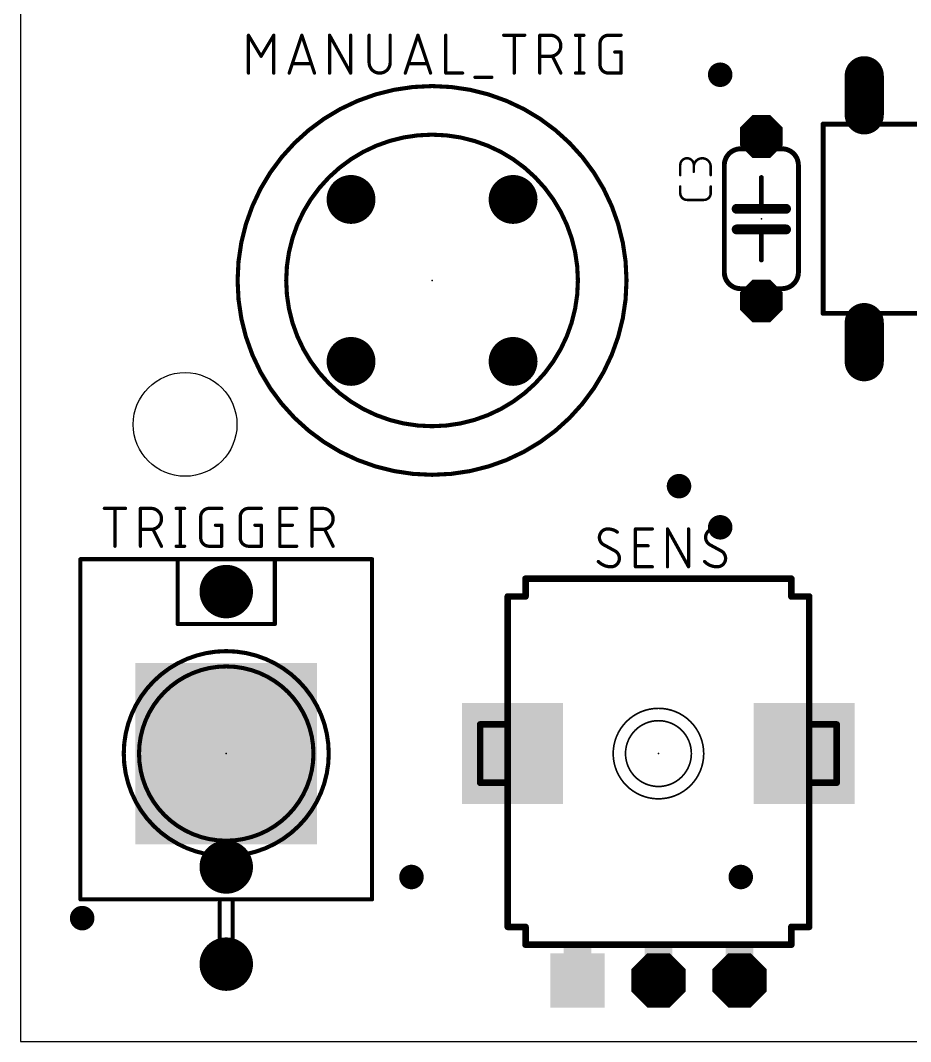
# Model space of a CAD drawing. Extents: x 0 to 59, y 0 to 102.
# Drawn here: x 0 to 27.46, y 0 to 31.52 of the extents above; entities that cross this region are included whole.
import ezdxf

# ---------------------------------------------------------------- set-up
doc = ezdxf.new("R2010")
doc.units = 0
for name, color, linetype in [('17', 110, 'CONTINUOUS'), ('18', 110, 'CONTINUOUS'), ('20', 31, 'CONTINUOUS'), ('21', 253, 'CONTINUOUS'), ('23', 53, 'CONTINUOUS'), ('25', 253, 'CONTINUOUS'), ('41', 12, 'CONTINUOUS'), ('51', 253, 'CONTINUOUS')]:
    doc.layers.add(name, color=color, linetype=linetype)

# ---------------------------------------------------------------- blocks, each defined once
blk = doc.blocks.new('RECT')
blk.add_solid([(-0.5, -0.5), (0.5, -0.5), (-0.5, 0.5), (0.5, 0.5)])
blk = doc.blocks.new('OCTAGONP')
at = {"const_width": 0.5}
blk.add_lwpolyline([(-0.25, -0.1036), (-0.25, 0.1036), (-0.1036, 0.25), (0.1036, 0.25), (0.25, 0.1036), (0.25, -0.1036), (0.1036, -0.25), (-0.1036, -0.25), (-0.25, -0.1036), (-0.25, 0.1036)], dxfattribs=at)
blk = doc.blocks.new('LONGP100')
at = {"const_width": 1}
blk.add_lwpolyline([(-0.5, 0), (0.5, 0)], dxfattribs=at)
at = {"const_width": 0.5}
for points in [[(-0.5, 0.25, 1), (-0.5, -0.25)], [(0.5, -0.25, 1), (0.5, 0.25)]]:
    blk.add_lwpolyline(points, format="xyb", dxfattribs=at)
blk = doc.blocks.new('ROUNDP')
at = {"const_width": 0.5}
blk.add_lwpolyline([(0, -0.25, 1), (0, 0.25, 1), (0, -0.25)], format="xyb", dxfattribs=at)
blk = doc.blocks.new('SQUAREP')
blk.add_solid([(-0.5, -0.5), (0.5, -0.5), (-0.5, 0.5), (0.5, 0.5)])
blk = doc.blocks.new('ROUNDV')
at = {"const_width": 0.5}
blk.add_lwpolyline([(0, -0.25, 1), (0, 0.25, 1), (0, -0.25)], format="xyb", dxfattribs=at)

msp = doc.modelspace()

# ---------------------------------------------------------------- linework, layer by layer
at = {"layer": '20'}
for p, q in [((0, 99.05), (0, 0)), ((0, 0), (59.055, 0))]:
    msp.add_line(p, q, dxfattribs=at)
msp.add_circle((5.08, 19.05), 1.6002, dxfattribs=at)
at = {"layer": '21'}
for points, const_width in [([(12.7, 17.495, 1), (12.7, 29.495, 1), (12.7, 17.495)], 0.127), ([(24.765, 28.3591, 1), (24.765, 28.2829)], 0.0762), ([(24.8031, 28.321, 1), (24.7269, 28.321)], 0.0762), ([(12.7, 18.995, 1), (12.7, 27.995, 1), (12.7, 18.995)], 0.127), ([(22.225, 27.559, 0.4142), (21.717, 27.051)], 0.1524), ([(22.225, 27.5209, 1), (22.225, 27.5971)], 0.0762), ([(24.003, 27.051, 0.4142), (23.495, 27.559)], 0.1524), ([(23.495, 27.5971, 1), (23.495, 27.5209)], 0.0762), ([(21.7551, 27.051, 1), (21.6789, 27.051)], 0.0762), ([(24.0411, 27.051, 1), (23.9649, 27.051)], 0.0762), ([(21.6789, 27.051, 1), (21.7551, 27.051)], 0.0762), ([(23.9649, 27.051, 1), (24.0411, 27.051)], 0.0762), ([(22.8981, 26.67, 1), (22.8219, 26.67)], 0.0762), ([(22.098, 25.781, 1), (22.098, 25.6286)], 0.1524), ([(22.86, 25.781, 1), (22.86, 25.6286)], 0.1524), ([(22.86, 25.6286, 1), (22.86, 25.781)], 0.1524), ([(23.622, 25.6286, 1), (23.622, 25.781)], 0.1524), ([(22.8219, 25.7048, 1), (22.8981, 25.7048)], 0.0762), ([(22.098, 25.146, 1), (22.098, 24.9936)], 0.1524), ([(22.86, 25.146, 1), (22.86, 24.9936)], 0.1524), ([(22.86, 24.9936, 1), (22.86, 25.146)], 0.1524), ([(23.622, 24.9936, 1), (23.622, 25.146)], 0.1524), ([(22.8981, 25.0698, 1), (22.8219, 25.0698)], 0.0762), ([(22.8219, 24.13, 1), (22.8981, 24.13)], 0.0762), ([(21.717, 23.749, 0.4142), (22.225, 23.241)], 0.1524), ([(21.7551, 23.749, 1), (21.6789, 23.749)], 0.0762), ([(21.6789, 23.749, 1), (21.7551, 23.749)], 0.0762), ([(23.495, 23.241, 0.4142), (24.003, 23.749)], 0.1524), ([(24.0411, 23.749, 1), (23.9649, 23.749)], 0.0762), ([(23.9649, 23.749, 1), (24.0411, 23.749)], 0.0762), ([(22.225, 23.2029, 1), (22.225, 23.2791)], 0.0762), ([(23.495, 23.2791, 1), (23.495, 23.2029)], 0.0762), ([(24.765, 22.5171, 1), (24.765, 22.4409)], 0.0762), ([(24.7269, 22.479, 1), (24.8031, 22.479)], 0.0762), ([(2.5908, 16.4846, 1), (2.5908, 16.4338)], 0.0508), ([(2.9408, 16.4592, 1), (2.89, 16.4592)], 0.0508), ([(3.2399, 16.4338, 1), (3.2399, 16.4846)], 0.0508), ([(3.7285, 16.4592, 1), (3.6777, 16.4592)], 0.0508), ([(3.7031, 16.4846, 1), (3.7031, 16.4338)], 0.0508), ([(4.0276, 15.8101, 1), (4.0276, 16.4592)], 0.1016), ([(4.0276, 16.4846, 1), (4.0276, 16.4338)], 0.0508), ([(4.0276, 16.4338, 1), (4.0276, 16.4846)], 0.0508), ([(4.8048, 16.4846, 1), (4.8048, 16.4338)], 0.0508), ([(4.9601, 16.4592, 1), (4.9093, 16.4592)], 0.0508), ([(5.0645, 16.4338, 1), (5.0645, 16.4846)], 0.0508), ([(5.8222, 16.4592, 0.4142), (5.5626, 16.1996)], 0.1016), ([(5.8222, 16.4846, 1), (5.8222, 16.4338)], 0.0508), ([(5.8222, 16.4338, 1), (5.8222, 16.4846)], 0.0508), ([(6.2117, 16.4338, 1), (6.2117, 16.4846)], 0.0508), ([(7.0414, 16.4592, 0.4142), (6.7818, 16.1996)], 0.1016), ([(7.0414, 16.4846, 1), (7.0414, 16.4338)], 0.0508), ([(7.0414, 16.4338, 1), (7.0414, 16.4846)], 0.0508), ([(7.4309, 16.4338, 1), (7.4309, 16.4846)], 0.0508), ([(8.0286, 16.4592, 1), (7.9778, 16.4592)], 0.0508), ([(8.0032, 16.4846, 1), (8.0032, 16.4338)], 0.0508), ([(8.5225, 16.4338, 1), (8.5225, 16.4846)], 0.0508), ([(9.0244, 16.4592, 1), (8.9736, 16.4592)], 0.0508), ([(8.999, 16.4846, 1), (8.999, 16.4338)], 0.0508), ([(9.3235, 15.8101, 1), (9.3235, 16.4592)], 0.1016), ([(9.3235, 16.4846, 1), (9.3235, 16.4338)], 0.0508), ([(9.3235, 16.4338, 1), (9.3235, 16.4846)], 0.0508), ([(5.588, 16.1996, 1), (5.5372, 16.1996)], 0.0508), ([(5.5372, 16.1996, 1), (5.588, 16.1996)], 0.0508), ([(6.8072, 16.1996, 1), (6.7564, 16.1996)], 0.0508), ([(6.7564, 16.1996, 1), (6.8072, 16.1996)], 0.0508), ([(3.7031, 15.8355, 1), (3.7031, 15.7847)], 0.0508), ([(4.0276, 15.8355, 1), (4.0276, 15.7847)], 0.0508), ([(4.0276, 15.7847, 1), (4.0276, 15.8355)], 0.0508), ([(4.1152, 15.8214, 1), (4.0698, 15.7987)], 0.0508), ([(6.017, 15.9653, 1), (6.017, 15.9145)], 0.0508), ([(6.2371, 15.9399, 1), (6.1863, 15.9399)], 0.0508), ([(6.2117, 15.9145, 1), (6.2117, 15.9653)], 0.0508), ([(7.2362, 15.9653, 1), (7.2362, 15.9145)], 0.0508), ([(7.4563, 15.9399, 1), (7.4055, 15.9399)], 0.0508), ([(7.4309, 15.9145, 1), (7.4309, 15.9653)], 0.0508), ([(8.0032, 15.9653, 1), (8.0032, 15.9145)], 0.0508), ([(8.3927, 15.9145, 1), (8.3927, 15.9653)], 0.0508), ([(8.999, 15.8355, 1), (8.999, 15.7847)], 0.0508), ([(9.3235, 15.8355, 1), (9.3235, 15.7847)], 0.0508), ([(9.3235, 15.7847, 1), (9.3235, 15.8355)], 0.0508), ([(9.4111, 15.8214, 1), (9.3657, 15.7987)], 0.0508), ([(5.5626, 15.5504, 0.4142), (5.8222, 15.2908)], 0.1016), ([(5.588, 15.5504, 1), (5.5372, 15.5504)], 0.0508), ([(5.5372, 15.5504, 1), (5.588, 15.5504)], 0.0508), ([(6.7818, 15.5504, 0.4142), (7.0414, 15.2908)], 0.1016), ([(6.8072, 15.5504, 1), (6.7564, 15.5504)], 0.0508), ([(6.7564, 15.5504, 1), (6.8072, 15.5504)], 0.0508), ([(2.89, 15.2908, 1), (2.9408, 15.2908)], 0.0508), ([(3.6777, 15.2908, 1), (3.7285, 15.2908)], 0.0508), ([(4.3295, 15.2794, 1), (4.3749, 15.3022)], 0.0508), ([(4.8048, 15.3162, 1), (4.8048, 15.2654)], 0.0508), ([(4.9093, 15.2908, 1), (4.9601, 15.2908)], 0.0508), ([(5.0645, 15.2654, 1), (5.0645, 15.3162)], 0.0508), ([(5.8222, 15.3162, 1), (5.8222, 15.2654)], 0.0508), ([(5.8222, 15.2654, 1), (5.8222, 15.3162)], 0.0508), ([(6.1863, 15.2908, 1), (6.2371, 15.2908)], 0.0508), ([(6.2117, 15.2654, 1), (6.2117, 15.3162)], 0.0508), ([(7.0414, 15.3162, 1), (7.0414, 15.2654)], 0.0508), ([(7.0414, 15.2654, 1), (7.0414, 15.3162)], 0.0508), ([(7.4055, 15.2908, 1), (7.4563, 15.2908)], 0.0508), ([(7.4309, 15.2654, 1), (7.4309, 15.3162)], 0.0508), ([(8.0032, 15.3162, 1), (8.0032, 15.2654)], 0.0508), ([(7.9778, 15.2908, 1), (8.0286, 15.2908)], 0.0508), ([(8.5225, 15.2654, 1), (8.5225, 15.3162)], 0.0508), ([(8.9736, 15.2908, 1), (9.0244, 15.2908)], 0.0508), ([(9.6253, 15.2794, 1), (9.6708, 15.3022)], 0.0508), ([(1.85, 14.9218, 1), (1.85, 14.8582)], 0.0635), ([(1.8818, 14.89, 1), (1.8183, 14.89)], 0.0635), ([(4.85, 14.9218, 1), (4.85, 14.8582)], 0.0635), ([(4.8818, 14.89, 1), (4.8183, 14.89)], 0.0635), ([(4.85, 14.8582, 1), (4.85, 14.9218)], 0.0635), ([(7.85, 14.9218, 1), (7.85, 14.8582)], 0.0635), ([(7.8818, 14.89, 1), (7.8183, 14.89)], 0.0635), ([(7.85, 14.8582, 1), (7.85, 14.9218)], 0.0635), ([(10.8818, 14.89, 1), (10.8182, 14.89)], 0.0635), ([(10.85, 14.8582, 1), (10.85, 14.9218)], 0.0635), ([(15.585, 14.3408, 1), (15.585, 14.2392)], 0.1016), ([(15.6358, 14.29, 1), (15.5342, 14.29)], 0.1016), ([(23.8358, 14.29, 1), (23.7342, 14.29)], 0.1016), ([(23.785, 14.2392, 1), (23.785, 14.3408)], 0.1016), ([(15.035, 13.7908, 1), (15.035, 13.6892)], 0.1016), ([(15.0858, 13.74, 1), (14.9842, 13.74)], 0.1016), ([(15.5342, 13.74, 1), (15.6358, 13.74)], 0.1016), ([(15.585, 13.6892, 1), (15.585, 13.7908)], 0.1016), ([(23.785, 13.7908, 1), (23.785, 13.6892)], 0.1016), ([(23.7342, 13.74, 1), (23.8358, 13.74)], 0.1016), ([(24.3858, 13.74, 1), (24.2842, 13.74)], 0.1016), ([(24.335, 13.6892, 1), (24.335, 13.7908)], 0.1016), ([(4.85, 12.9218, 1), (4.85, 12.8582)], 0.0635), ([(7.85, 12.8582, 1), (7.85, 12.9218)], 0.0635), ([(4.8183, 12.89, 1), (4.8818, 12.89)], 0.0635), ([(7.8183, 12.89, 1), (7.8818, 12.89)], 0.0635), ([(6.35, 5.7277, 1), (6.35, 12.0523, 1), (6.35, 5.7277)], 0.127), ([(6.35, 6.1993, 1), (6.35, 11.5807, 1), (6.35, 6.1993)], 0.127), ([(14.9842, 11.54, 1), (15.0858, 11.54)], 0.1016), ([(24.2842, 11.54, 1), (24.3858, 11.54)], 0.1016), ([(19.685, 7.493, 1), (19.685, 10.287, 1), (19.685, 7.493)], 0.0508), ([(19.685, 7.874, 1), (19.685, 9.906, 1), (19.685, 7.874)], 0.0508), ([(15.0858, 6.74, 1), (14.9842, 6.74)], 0.1016), ([(24.3858, 6.74, 1), (24.2842, 6.74)], 0.1016), ([(1.85, 4.4218, 1), (1.85, 4.3583)], 0.0635), ([(1.8183, 4.39, 1), (1.8818, 4.39)], 0.0635), ([(6.55, 4.4218, 1), (6.55, 4.3583)], 0.0635), ([(6.5818, 4.39, 1), (6.5183, 4.39)], 0.0635), ([(6.55, 4.3583, 1), (6.55, 4.4218)], 0.0635), ([(10.8182, 4.39, 1), (10.8818, 4.39)], 0.0635), ([(10.85, 4.3583, 1), (10.85, 4.4218)], 0.0635), ([(6.1818, 4.29, 1), (6.1183, 4.29)], 0.0635), ([(15.035, 3.5908, 1), (15.035, 3.4892)], 0.1016), ([(14.9842, 3.54, 1), (15.0858, 3.54)], 0.1016), ([(15.6358, 3.54, 1), (15.5342, 3.54)], 0.1016), ([(15.585, 3.4892, 1), (15.585, 3.5908)], 0.1016), ([(23.785, 3.5908, 1), (23.785, 3.4892)], 0.1016), ([(23.8358, 3.54, 1), (23.7342, 3.54)], 0.1016), ([(24.2842, 3.54, 1), (24.3858, 3.54)], 0.1016), ([(24.335, 3.4892, 1), (24.335, 3.5908)], 0.1016), ([(15.585, 3.0408, 1), (15.585, 2.9392)], 0.1016), ([(15.5342, 2.99, 1), (15.6358, 2.99)], 0.1016), ([(23.7342, 2.99, 1), (23.8358, 2.99)], 0.1016), ([(23.785, 2.9392, 1), (23.785, 3.0408)], 0.1016), ([(6.15, 2.2218, 1), (6.15, 2.1582)], 0.0635), ([(6.1183, 2.19, 1), (6.1818, 2.19)], 0.0635), ([(6.5183, 2.19, 1), (6.5818, 2.19)], 0.0635), ([(6.55, 2.1582, 1), (6.55, 2.2218)], 0.0635)]:
    msp.add_lwpolyline(points, format="xyb", dxfattribs=dict(at, const_width=const_width))
for points, const_width in [([(34.925, 28.321), (24.765, 28.321)], 0.1524), ([(24.765, 22.479), (24.765, 28.321)], 0.1524), ([(21.717, 23.749), (21.717, 27.051)], 0.1524), ([(24.003, 23.749), (24.003, 27.051)], 0.1524), ([(22.86, 26.67), (22.86, 25.7048)], 0.1524), ([(22.86, 25.7048), (22.098, 25.7048)], 0.3048), ([(23.622, 25.7048), (22.86, 25.7048)], 0.3048), ([(22.86, 25.0698), (22.098, 25.0698)], 0.3048), ([(23.622, 25.0698), (22.86, 25.0698)], 0.3048), ([(22.86, 24.13), (22.86, 25.0698)], 0.1524), ([(24.765, 22.479), (34.925, 22.479)], 0.1524), ([(2.5908, 16.4592), (3.2399, 16.4592)], 0.1016), ([(2.9154, 15.2908), (2.9154, 16.4592)], 0.1016), ([(3.7031, 15.2908), (3.7031, 16.4592)], 0.1016), ([(3.7031, 16.4592), (4.0276, 16.4592)], 0.1016), ([(4.8048, 16.4592), (5.0645, 16.4592)], 0.1016), ([(4.9347, 16.4592), (4.9347, 15.2908)], 0.1016), ([(5.8222, 16.4592), (6.2117, 16.4592)], 0.1016), ([(7.0414, 16.4592), (7.4309, 16.4592)], 0.1016), ([(8.0032, 15.2908), (8.0032, 16.4592)], 0.1016), ([(8.0032, 16.4592), (8.5225, 16.4592)], 0.1016), ([(8.999, 15.2908), (8.999, 16.4592)], 0.1016), ([(8.999, 16.4592), (9.3235, 16.4592)], 0.1016), ([(5.5626, 15.5504), (5.5626, 16.1996)], 0.1016), ([(6.7818, 15.5504), (6.7818, 16.1996)], 0.1016), ([(4.0276, 15.8101), (3.7031, 15.8101)], 0.1016), ([(4.3522, 15.2908), (4.0925, 15.8101)], 0.1016), ([(6.017, 15.9399), (6.2117, 15.9399)], 0.1016), ([(6.2117, 15.9399), (6.2117, 15.2908)], 0.1016), ([(7.2362, 15.9399), (7.4309, 15.9399)], 0.1016), ([(7.4309, 15.9399), (7.4309, 15.2908)], 0.1016), ([(8.0032, 15.9399), (8.3927, 15.9399)], 0.1016), ([(9.3235, 15.8101), (8.999, 15.8101)], 0.1016), ([(9.6481, 15.2908), (9.3884, 15.8101)], 0.1016), ([(4.8048, 15.2908), (5.0645, 15.2908)], 0.1016), ([(6.2117, 15.2908), (5.8222, 15.2908)], 0.1016), ([(7.4309, 15.2908), (7.0414, 15.2908)], 0.1016), ([(8.5225, 15.2908), (8.0032, 15.2908)], 0.1016), ([(1.85, 14.89), (4.85, 14.89)], 0.127), ([(1.85, 14.89), (1.85, 4.39)], 0.127), ([(4.85, 14.89), (7.85, 14.89)], 0.127), ([(4.85, 14.89), (4.85, 12.89)], 0.127), ([(7.85, 14.89), (10.85, 14.89)], 0.127), ([(7.85, 12.89), (7.85, 14.89)], 0.127), ([(10.85, 4.39), (10.85, 14.89)], 0.127), ([(15.585, 14.29), (23.785, 14.29)], 0.2032), ([(15.585, 14.29), (15.585, 13.74)], 0.2032), ([(23.785, 13.74), (23.785, 14.29)], 0.2032), ([(15.585, 13.74), (15.035, 13.74)], 0.2032), ([(15.035, 11.54), (15.035, 13.74)], 0.2032), ([(24.335, 13.74), (23.785, 13.74)], 0.2032), ([(24.335, 13.74), (24.335, 11.54)], 0.2032), ([(4.85, 12.89), (7.85, 12.89)], 0.127), ([(15.035, 3.54), (15.035, 6.74)], 0.2032), ([(24.335, 6.74), (24.335, 3.54)], 0.2032), ([(1.85, 4.39), (6.55, 4.39)], 0.127), ([(6.55, 4.39), (10.85, 4.39)], 0.127), ([(6.55, 2.19), (6.55, 4.39)], 0.127), ([(6.15, 4.29), (6.15, 2.19)], 0.127), ([(15.035, 3.54), (15.585, 3.54)], 0.2032), ([(15.585, 3.54), (15.585, 2.99)], 0.2032), ([(23.785, 3.54), (24.335, 3.54)], 0.2032), ([(23.785, 2.99), (23.785, 3.54)], 0.2032), ([(23.785, 2.99), (15.585, 2.99)], 0.2032), ([(6.15, 2.19), (6.55, 2.19)], 0.127)]:
    msp.add_lwpolyline(points, dxfattribs=dict(at, const_width=const_width))
at = {"layer": '23'}
for p in [(22.86, 25.4), (12.7, 23.495), (6.35, 8.89), (19.685, 8.89)]:
    msp.add_point(p, dxfattribs=at)
at = {"layer": '25'}
for points, const_width in [([(7.0358, 29.8958), (7.0358, 31.0642)], 0.1016), ([(7.0358, 31.0642), (7.4253, 30.4151)], 0.1016), ([(7.4253, 30.4151), (7.8147, 31.0642)], 0.1016), ([(7.8147, 31.0642), (7.8147, 29.8958)], 0.1016), ([(8.2931, 29.8958), (8.6826, 31.0642)], 0.1016), ([(8.6826, 31.0642), (9.072, 29.8958)], 0.1016), ([(9.5391, 29.8958), (9.5391, 31.0642)], 0.1016), ([(9.5391, 31.0642), (10.1882, 29.8958)], 0.1016), ([(10.1882, 29.8958), (10.1882, 31.0642)], 0.1016), ([(10.7583, 31.0642), (10.7583, 30.2204)], 0.1016), ([(11.4074, 30.2204), (11.4074, 31.0642)], 0.1016), ([(11.8745, 29.8958), (12.264, 31.0642)], 0.1016), ([(12.264, 31.0642), (12.6534, 29.8958)], 0.1016), ([(13.1228, 31.0642), (13.1228, 29.8958)], 0.1016), ([(14.9112, 31.0642), (15.5603, 31.0642)], 0.1016), ([(15.2358, 29.8958), (15.2358, 31.0642)], 0.1016), ([(16.0235, 29.8958), (16.0235, 31.0642)], 0.1016), ([(16.0235, 31.0642), (16.348, 31.0642)], 0.1016), ([(17.1252, 31.0642), (17.3849, 31.0642)], 0.1016), ([(17.2551, 31.0642), (17.2551, 29.8958)], 0.1016), ([(18.1426, 31.0642), (18.5321, 31.0642)], 0.1016), ([(17.883, 30.1554), (17.883, 30.8046)], 0.1016), ([(18.3374, 30.5449), (18.5321, 30.5449)], 0.1016), ([(18.5321, 30.5449), (18.5321, 29.8958)], 0.1016), ([(16.348, 30.4151), (16.0235, 30.4151)], 0.1016), ([(16.6726, 29.8958), (16.4129, 30.4151)], 0.1016), ([(8.9747, 30.1879), (8.3905, 30.1879)], 0.1016), ([(12.5561, 30.1879), (11.9719, 30.1879)], 0.1016), ([(13.1228, 29.8958), (13.6421, 29.8958)], 0.1016), ([(17.1252, 29.8958), (17.3849, 29.8958)], 0.1016), ([(18.5321, 29.8958), (18.1426, 29.8958)], 0.1016), ([(14.0236, 29.766), (14.5429, 29.766)], 0.1016), ([(20.3581, 26.7448), (20.3581, 27.0581)], 0.0762), ([(20.7758, 27.0581), (20.7758, 26.8492)], 0.0762), ([(21.2979, 26.7448), (21.2979, 27.0058)], 0.0762), ([(20.3581, 26.1891), (20.3581, 26.3979)], 0.0762), ([(21.2979, 26.3979), (21.2979, 26.1891)], 0.0762), ([(21.0891, 25.9802), (20.5669, 25.9802)], 0.0762), ([(18.9761, 14.6558), (18.9761, 15.8242)], 0.1016), ([(18.9761, 15.8242), (19.4953, 15.8242)], 0.1016), ([(19.9644, 14.6558), (19.9644, 15.8242)], 0.1016), ([(19.9644, 15.8242), (20.6135, 14.6558)], 0.1016), ([(20.6135, 14.6558), (20.6135, 15.8242)], 0.1016), ([(18.3501, 15.1426), (17.9931, 15.3374)], 0.1016), ([(18.9761, 15.3049), (19.3655, 15.3049)], 0.1016), ([(21.6267, 15.1426), (21.2697, 15.3374)], 0.1016), ([(19.4953, 14.6558), (18.9761, 14.6558)], 0.1016)]:
    msp.add_lwpolyline(points, dxfattribs=dict(at, const_width=const_width))
for points, const_width in [([(7.0612, 31.0642, 1), (7.0104, 31.0642)], 0.0508), ([(7.0576, 31.0773, 1), (7.014, 31.0511)], 0.0508), ([(7.8401, 31.0642, 1), (7.7893, 31.0642)], 0.0508), ([(7.8365, 31.0511, 1), (7.793, 31.0773)], 0.0508), ([(8.7067, 31.0722, 1), (8.6585, 31.0562)], 0.0508), ([(8.7067, 31.0562, 1), (8.6585, 31.0722)], 0.0508), ([(9.5645, 31.0642, 1), (9.5137, 31.0642)], 0.0508), ([(9.5613, 31.0765, 1), (9.5169, 31.0519)], 0.0508), ([(10.2136, 31.0642, 1), (10.1628, 31.0642)], 0.0508), ([(10.7837, 31.0642, 1), (10.7329, 31.0642)], 0.0508), ([(11.4328, 31.0642, 1), (11.382, 31.0642)], 0.0508), ([(12.2881, 31.0722, 1), (12.2399, 31.0562)], 0.0508), ([(12.2881, 31.0562, 1), (12.2399, 31.0722)], 0.0508), ([(13.1482, 31.0642, 1), (13.0974, 31.0642)], 0.0508), ([(14.9112, 31.0896, 1), (14.9112, 31.0388)], 0.0508), ([(15.2612, 31.0642, 1), (15.2104, 31.0642)], 0.0508), ([(15.5603, 31.0388, 1), (15.5603, 31.0896)], 0.0508), ([(16.0489, 31.0642, 1), (15.9981, 31.0642)], 0.0508), ([(16.0235, 31.0896, 1), (16.0235, 31.0388)], 0.0508), ([(16.348, 30.4151, 1), (16.348, 31.0642)], 0.1016), ([(16.348, 31.0896, 1), (16.348, 31.0388)], 0.0508), ([(16.348, 31.0388, 1), (16.348, 31.0896)], 0.0508), ([(17.1252, 31.0896, 1), (17.1252, 31.0388)], 0.0508), ([(17.2805, 31.0642, 1), (17.2297, 31.0642)], 0.0508), ([(17.3849, 31.0388, 1), (17.3849, 31.0896)], 0.0508), ([(18.1426, 31.0642, 0.4142), (17.883, 30.8046)], 0.1016), ([(18.1426, 31.0896, 1), (18.1426, 31.0388)], 0.0508), ([(18.1426, 31.0388, 1), (18.1426, 31.0896)], 0.0508), ([(18.5321, 31.0388, 1), (18.5321, 31.0896)], 0.0508), ([(17.9084, 30.8046, 1), (17.8576, 30.8046)], 0.0508), ([(17.8576, 30.8046, 1), (17.9084, 30.8046)], 0.0508), ([(18.3374, 30.5703, 1), (18.3374, 30.5195)], 0.0508), ([(18.5575, 30.5449, 1), (18.5067, 30.5449)], 0.0508), ([(18.5321, 30.5195, 1), (18.5321, 30.5703)], 0.0508), ([(7.4035, 30.4282, 1), (7.447, 30.402)], 0.0508), ([(7.4035, 30.402, 1), (7.447, 30.4282)], 0.0508), ([(10.7583, 30.2204, 1), (11.4074, 30.2204)], 0.1016), ([(10.7837, 30.2204, 1), (10.7329, 30.2204)], 0.0508), ([(11.4328, 30.2204, 1), (11.382, 30.2204)], 0.0508), ([(16.0235, 30.4405, 1), (16.0235, 30.3897)], 0.0508), ([(16.348, 30.4405, 1), (16.348, 30.3897)], 0.0508), ([(16.348, 30.3897, 1), (16.348, 30.4405)], 0.0508), ([(16.4356, 30.4264, 1), (16.3902, 30.4037)], 0.0508), ([(8.3905, 30.2133, 1), (8.3905, 30.1625)], 0.0508), ([(8.9747, 30.1625, 1), (8.9747, 30.2133)], 0.0508), ([(10.7329, 30.2204, 1), (10.7837, 30.2204)], 0.0508), ([(11.382, 30.2204, 1), (11.4328, 30.2204)], 0.0508), ([(11.9719, 30.2133, 1), (11.9719, 30.1625)], 0.0508), ([(12.5561, 30.1625, 1), (12.5561, 30.2133)], 0.0508), ([(13.1228, 29.9212, 1), (13.1228, 29.8704)], 0.0508), ([(13.6421, 29.8704, 1), (13.6421, 29.9212)], 0.0508), ([(17.1252, 29.9212, 1), (17.1252, 29.8704)], 0.0508), ([(17.3849, 29.8704, 1), (17.3849, 29.9212)], 0.0508), ([(17.883, 30.1554, 0.4142), (18.1426, 29.8958)], 0.1016), ([(17.9084, 30.1554, 1), (17.8576, 30.1554)], 0.0508), ([(17.8576, 30.1554, 1), (17.9084, 30.1554)], 0.0508), ([(18.1426, 29.9212, 1), (18.1426, 29.8704)], 0.0508), ([(18.1426, 29.8704, 1), (18.1426, 29.9212)], 0.0508), ([(18.5321, 29.8704, 1), (18.5321, 29.9212)], 0.0508), ([(7.0104, 29.8958, 1), (7.0612, 29.8958)], 0.0508), ([(7.7893, 29.8958, 1), (7.8401, 29.8958)], 0.0508), ([(8.269, 29.9038, 1), (8.3172, 29.8878)], 0.0508), ([(9.0479, 29.8878, 1), (9.0961, 29.9038)], 0.0508), ([(9.5137, 29.8958, 1), (9.5645, 29.8958)], 0.0508), ([(10.1628, 29.8958, 1), (10.2136, 29.8958)], 0.0508), ([(10.166, 29.8835, 1), (10.2104, 29.9081)], 0.0508), ([(11.8504, 29.9038, 1), (11.8986, 29.8878)], 0.0508), ([(12.6293, 29.8878, 1), (12.6775, 29.9038)], 0.0508), ([(13.0974, 29.8958, 1), (13.1482, 29.8958)], 0.0508), ([(14.0236, 29.7914, 1), (14.0236, 29.7406)], 0.0508), ([(14.5429, 29.7406, 1), (14.5429, 29.7914)], 0.0508), ([(15.2104, 29.8958, 1), (15.2612, 29.8958)], 0.0508), ([(15.9981, 29.8958, 1), (16.0489, 29.8958)], 0.0508), ([(16.6499, 29.8844, 1), (16.6953, 29.9072)], 0.0508), ([(17.2297, 29.8958, 1), (17.2805, 29.8958)], 0.0508), ([(18.5067, 29.8958, 1), (18.5575, 29.8958)], 0.0508), ([(20.7758, 27.0581, 1), (20.3581, 27.0581)], 0.0762), ([(21.2979, 27.0058, 1), (20.7758, 27.0058)], 0.0762), ([(20.3772, 27.0581, 1), (20.3391, 27.0581)], 0.0381), ([(20.3391, 27.0581, 1), (20.3772, 27.0581)], 0.0381), ([(20.7948, 27.0581, 1), (20.7567, 27.0581)], 0.0381), ([(20.7567, 27.0581, 1), (20.7948, 27.0581)], 0.0381), ([(20.7567, 27.0058, 1), (20.7948, 27.0058)], 0.0381), ([(20.7567, 26.8492, 1), (20.7948, 26.8492)], 0.0381), ([(21.317, 27.0058, 1), (21.2789, 27.0058)], 0.0381), ([(21.2789, 27.0058, 1), (21.317, 27.0058)], 0.0381), ([(20.3391, 26.7448, 1), (20.3772, 26.7448)], 0.0381), ([(21.2789, 26.7448, 1), (21.317, 26.7448)], 0.0381), ([(20.3771, 26.1891, 1), (20.339, 26.1891)], 0.0381), ([(20.3772, 26.3979, 1), (20.3391, 26.3979)], 0.0381), ([(20.3581, 26.1891, 0.4142), (20.5669, 25.9802)], 0.0762), ([(20.3391, 26.1891, 1), (20.3772, 26.1891)], 0.0381), ([(21.0891, 25.9802, 0.4142), (21.2979, 26.1891)], 0.0762), ([(21.317, 26.3979, 1), (21.2789, 26.3979)], 0.0381), ([(21.317, 26.1891, 1), (21.2789, 26.1891)], 0.0381), ([(21.2789, 26.1891, 1), (21.317, 26.1891)], 0.0381), ([(20.5669, 25.9993, 1), (20.5669, 25.9612)], 0.0381), ([(20.5669, 25.9612, 1), (20.5669, 25.9993)], 0.0381), ([(21.0891, 25.9993, 1), (21.0891, 25.9612)], 0.0381), ([(21.0891, 25.9612, 1), (21.0891, 25.9993)], 0.0381), ([(18.1229, 15.8242, 0.4142), (17.8633, 15.5646)], 0.1016), ([(18.415, 15.7268, 0.1623), (18.1229, 15.8242)], 0.1016), ([(18.1229, 15.8496, 1), (18.1229, 15.7988)], 0.0508), ([(18.1229, 15.7988, 1), (18.1229, 15.8496)], 0.0508), ([(18.3998, 15.7065, 1), (18.4302, 15.7472)], 0.0508), ([(19.0015, 15.8242, 1), (18.9507, 15.8242)], 0.0508), ([(18.9761, 15.8496, 1), (18.9761, 15.7988)], 0.0508), ([(19.4953, 15.7988, 1), (19.4953, 15.8496)], 0.0508), ([(19.9898, 15.8242, 1), (19.939, 15.8242)], 0.0508), ([(19.9866, 15.8365, 1), (19.9422, 15.8119)], 0.0508), ([(20.6389, 15.8242, 1), (20.5881, 15.8242)], 0.0508), ([(21.3995, 15.8242, 0.4142), (21.1398, 15.5646)], 0.1016), ([(21.6916, 15.7268, 0.1623), (21.3995, 15.8242)], 0.1016), ([(21.3995, 15.8496, 1), (21.3995, 15.7988)], 0.0508), ([(21.3995, 15.7988, 1), (21.3995, 15.8496)], 0.0508), ([(21.6764, 15.7065, 1), (21.7068, 15.7472)], 0.0508), ([(17.8633, 15.5646, 0.2656), (17.9931, 15.3374)], 0.1016), ([(17.8887, 15.5646, 1), (17.8379, 15.5646)], 0.0508), ([(17.8379, 15.5646, 1), (17.8887, 15.5646)], 0.0508), ([(21.1398, 15.5646, 0.2656), (21.2697, 15.3374)], 0.1016), ([(21.1652, 15.5646, 1), (21.1144, 15.5646)], 0.0508), ([(21.1144, 15.5646, 1), (21.1652, 15.5646)], 0.0508), ([(18.0052, 15.3597, 1), (17.9809, 15.3151)], 0.0508), ([(17.9802, 15.3155, 1), (18.006, 15.3592)], 0.0508), ([(18.4799, 14.9154, 0.2656), (18.3501, 15.1426)], 0.1016), ([(18.363, 15.1645, 1), (18.3372, 15.1207)], 0.0508), ([(18.3379, 15.1203, 1), (18.3623, 15.1649)], 0.0508), ([(18.9761, 15.3303, 1), (18.9761, 15.2795)], 0.0508), ([(19.3655, 15.2795, 1), (19.3655, 15.3303)], 0.0508), ([(21.2818, 15.3597, 1), (21.2575, 15.3151)], 0.0508), ([(21.2568, 15.3155, 1), (21.2826, 15.3592)], 0.0508), ([(21.7565, 14.9154, 0.2656), (21.6267, 15.1426)], 0.1016), ([(21.6396, 15.1645, 1), (21.6138, 15.1207)], 0.0508), ([(21.6145, 15.1203, 1), (21.6388, 15.1649)], 0.0508), ([(17.8308, 14.8181, 0.2), (18.2203, 14.6558)], 0.1016), ([(17.8488, 14.836, 1), (17.8128, 14.8002)], 0.0508), ([(18.2203, 14.6558, 0.4142), (18.4799, 14.9154)], 0.1016), ([(18.5053, 14.9154, 1), (18.4545, 14.9154)], 0.0508), ([(18.4545, 14.9154, 1), (18.5053, 14.9154)], 0.0508), ([(21.1074, 14.8181, 0.2), (21.4969, 14.6558)], 0.1016), ([(21.1254, 14.836, 1), (21.0894, 14.8002)], 0.0508), ([(21.4969, 14.6558, 0.4142), (21.7565, 14.9154)], 0.1016), ([(21.7819, 14.9154, 1), (21.7311, 14.9154)], 0.0508), ([(21.7311, 14.9154, 1), (21.7819, 14.9154)], 0.0508), ([(18.2203, 14.6812, 1), (18.2203, 14.6304)], 0.0508), ([(18.2203, 14.6304, 1), (18.2203, 14.6812)], 0.0508), ([(18.9761, 14.6812, 1), (18.9761, 14.6304)], 0.0508), ([(18.9507, 14.6558, 1), (19.0015, 14.6558)], 0.0508), ([(19.4953, 14.6304, 1), (19.4953, 14.6812)], 0.0508), ([(19.939, 14.6558, 1), (19.9898, 14.6558)], 0.0508), ([(20.5881, 14.6558, 1), (20.6389, 14.6558)], 0.0508), ([(20.5913, 14.6435, 1), (20.6357, 14.6681)], 0.0508), ([(21.4969, 14.6812, 1), (21.4969, 14.6304)], 0.0508), ([(21.4969, 14.6304, 1), (21.4969, 14.6812)], 0.0508)]:
    msp.add_lwpolyline(points, format="xyb", dxfattribs=dict(at, const_width=const_width))
at = {"layer": '51'}
for points, const_width in [([(22.225, 27.559), (23.495, 27.559)], 0.1524), ([(22.225, 23.241), (23.495, 23.241)], 0.1524), ([(15.035, 3.54), (15.035, 13.74)], 0.2032), ([(24.335, 13.74), (24.335, 3.54)], 0.2032), ([(14.935, 9.79), (14.185, 9.79)], 0.2032), ([(14.185, 9.79), (14.185, 7.99)], 0.2032), ([(25.185, 9.79), (24.435, 9.79)], 0.2032), ([(25.185, 7.99), (25.185, 9.79)], 0.2032), ([(14.185, 7.99), (14.935, 7.99)], 0.2032), ([(24.435, 7.99), (25.185, 7.99)], 0.2032)]:
    msp.add_lwpolyline(points, dxfattribs=dict(at, const_width=const_width))
for points, const_width in [([(22.225, 27.5971, 1), (22.225, 27.5209)], 0.0762), ([(23.495, 27.5209, 1), (23.495, 27.5971)], 0.0762), ([(22.225, 23.2791, 1), (22.225, 23.2029)], 0.0762), ([(23.495, 23.2029, 1), (23.495, 23.2791)], 0.0762), ([(15.0858, 13.74, 1), (14.9842, 13.74)], 0.1016), ([(24.3858, 13.74, 1), (24.2842, 13.74)], 0.1016), ([(14.185, 9.8408, 1), (14.185, 9.7392)], 0.1016), ([(14.2358, 9.79, 1), (14.1342, 9.79)], 0.1016), ([(14.935, 9.7392, 1), (14.935, 9.8408)], 0.1016), ([(24.435, 9.8408, 1), (24.435, 9.7392)], 0.1016), ([(25.2358, 9.79, 1), (25.1342, 9.79)], 0.1016), ([(25.185, 9.7392, 1), (25.185, 9.8408)], 0.1016), ([(14.185, 8.0408, 1), (14.185, 7.9392)], 0.1016), ([(14.1342, 7.99, 1), (14.2358, 7.99)], 0.1016), ([(14.935, 7.9392, 1), (14.935, 8.0408)], 0.1016), ([(24.435, 8.0408, 1), (24.435, 7.9392)], 0.1016), ([(25.1342, 7.99, 1), (25.2358, 7.99)], 0.1016), ([(25.185, 7.9392, 1), (25.185, 8.0408)], 0.1016), ([(14.9842, 3.54, 1), (15.0858, 3.54)], 0.1016), ([(24.2842, 3.54, 1), (24.3858, 3.54)], 0.1016)]:
    msp.add_lwpolyline(points, format="xyb", dxfattribs=dict(at, const_width=const_width))

# ---------------------------------------------------------------- block references
at = {"layer": '17', "rotation": 270}
for name, p, xscale, yscale in [('LONGP100', (26.035, 29.21), 1.208, 1.208), ('LONGP100', (26.035, 29.21), 1.208, 1.208), ('OCTAGONP', (22.86, 27.94), 1.3208, 1.3208), ('OCTAGONP', (22.86, 27.94), 1.3208, 1.3208), ('OCTAGONP', (22.86, 22.86), 1.3208, 1.3208), ('OCTAGONP', (22.86, 22.86), 1.3208, 1.3208), ('LONGP100', (26.035, 21.59), 1.208, 1.208), ('LONGP100', (26.035, 21.59), 1.208, 1.208), ('SQUAREP', (15.185, 8.89), 3.116, 3.116), ('SQUAREP', (15.185, 8.89), 3.116, 3.116), ('SQUAREP', (24.185, 8.89), 3.116, 3.116), ('SQUAREP', (24.185, 8.89), 3.116, 3.116), ('SQUAREP', (17.185, 1.89), 1.6764, 1.6764), ('SQUAREP', (17.185, 1.89), 1.6764, 1.6764), ('OCTAGONP', (19.685, 1.89), 1.6764, 1.6764), ('OCTAGONP', (19.685, 1.89), 1.6764, 1.6764), ('OCTAGONP', (22.185, 1.89), 1.6764, 1.6764), ('OCTAGONP', (22.185, 1.89), 1.6764, 1.6764)]:
    msp.add_blockref(name, p, dxfattribs=dict(at, xscale=xscale, yscale=yscale))
at = {"layer": '17'}
for p, xscale, yscale in [((10.2, 25.995), 1.508, 1.508), ((10.2, 25.995), 1.508, 1.508), ((15.2, 25.995), 1.508, 1.508), ((15.2, 25.995), 1.508, 1.508), ((10.2, 20.995), 1.508, 1.508), ((10.2, 20.995), 1.508, 1.508), ((15.2, 20.995), 1.508, 1.508), ((15.2, 20.995), 1.508, 1.508), ((6.35, 13.89), 1.65, 1.65), ((6.35, 13.89), 1.65, 1.65), ((6.35, 5.39), 1.65, 1.65), ((6.35, 5.39), 1.65, 1.65), ((6.35, 2.39), 1.65, 1.65), ((6.35, 2.39), 1.65, 1.65)]:
    msp.add_blockref('ROUNDP', p, dxfattribs=dict(at, xscale=xscale, yscale=yscale))
at = {"layer": '18', "xscale": 0.7564, "yscale": 0.7564}
for p in [(21.59, 29.845), (21.59, 29.845), (20.32, 17.145), (20.32, 17.145), (21.59, 15.875), (21.59, 15.875), (12.065, 5.08), (12.065, 5.08), (22.225, 5.08), (22.225, 5.08), (1.905, 3.81), (1.905, 3.81)]:
    msp.add_blockref('ROUNDV', p, dxfattribs=at)
at = {"layer": '41', "xscale": 5.6, "yscale": 5.6}
msp.add_blockref('RECT', (6.35, 8.89), dxfattribs=at)
at = {"layer": '51', "xscale": 0.381, "yscale": 0.762, "rotation": 270}
for p in [(22.86, 27.7495), (22.86, 23.0505)]:
    msp.add_blockref('RECT', p, dxfattribs=at)
at = {"layer": '51', "xscale": 0.85, "yscale": 1.325}
for p in [(17.185, 2.2275), (19.685, 2.2275), (22.185, 2.2275)]:
    msp.add_blockref('RECT', p, dxfattribs=at)

doc.saveas('drawing.dxf')
